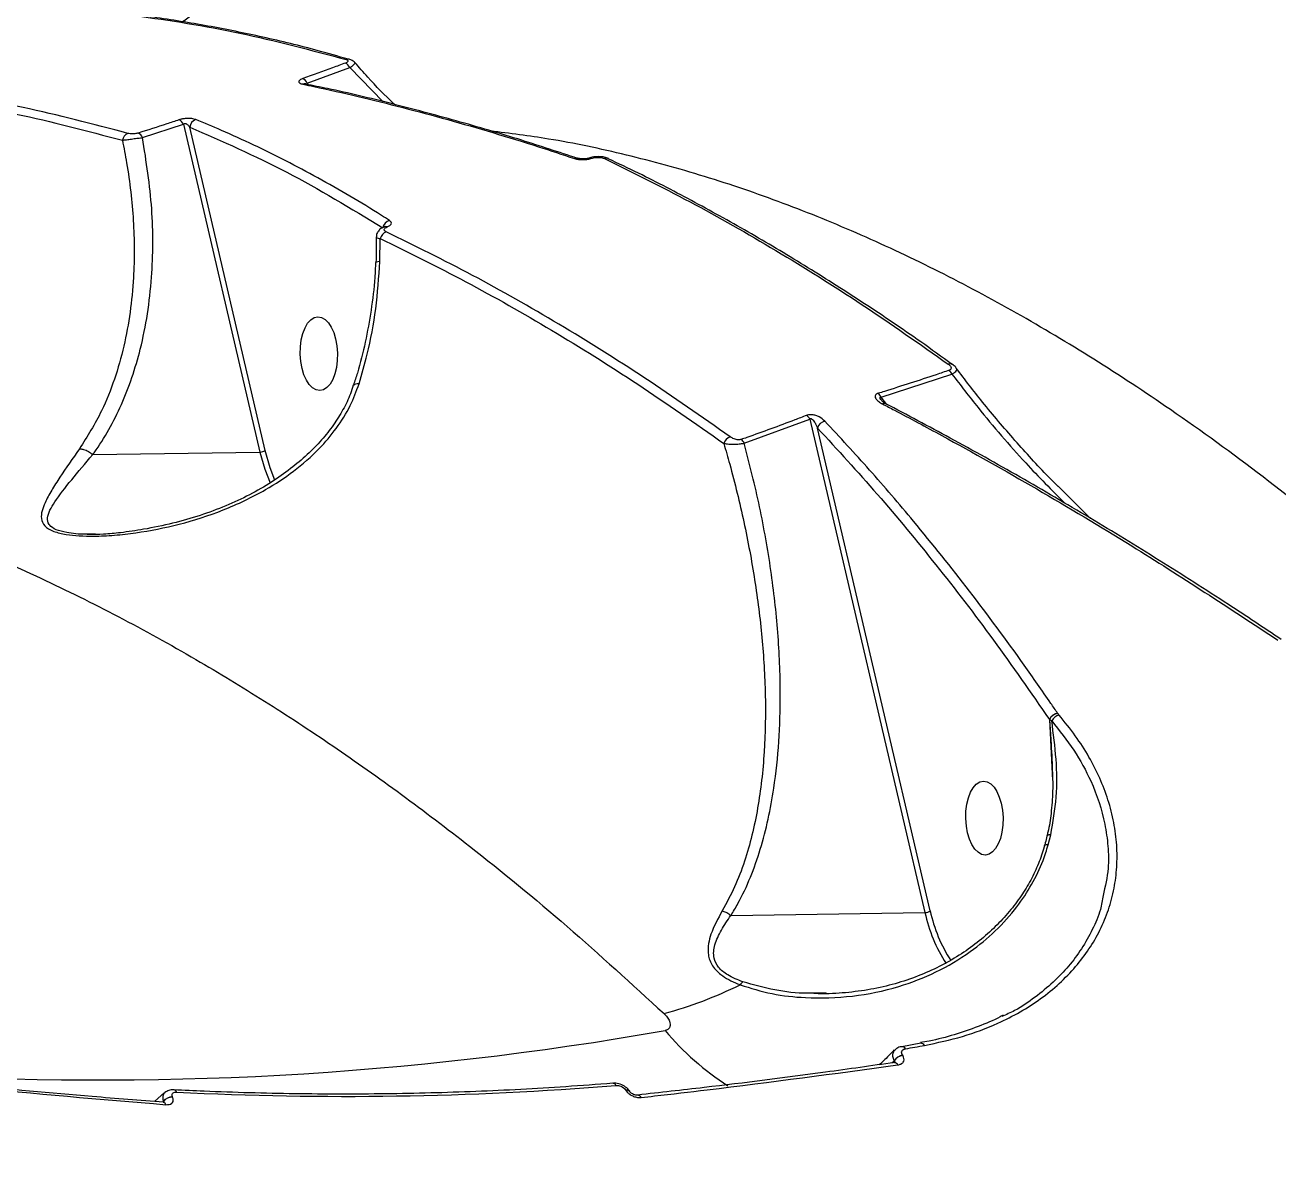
# Model space of a CAD drawing. Header units: millimetres. Extents: x -6328 to 5334, y -5037 to 4112.
# Drawn here: x -2359.2 to -2201.2, y 272.4 to 416.5 of the extents above; entities that cross this region are included whole.
import ezdxf

# ---------------------------------------------------------------- set-up
doc = ezdxf.new("R2010")
doc.units = ezdxf.units.MM
for name, color, linetype in [('DIKOM_ОБЪЕКТ', 7, 'Continuous'), ('DIKOM_РАЗМЕР_ЗОНА', 7, 'Continuous'), ('DIKOM_РАЗМЕР_ОБЪЕКТА', 7, 'Continuous')]:
    doc.layers.add(name, color=color, linetype=linetype)
doc.styles.add('style1', font='arial.ttf', dxfattribs={"width": 0.8})
doc.dimstyles.new('1-50', dxfattribs={"dimtxt": 300, "dimasz": 200, "dimexe": 100, "dimexo": 0, "dimgap": 100, "dimtad": 1, "dimtxsty": 'style1', "dimcen": 200, "dimclrd": 7, "dimclre": 7, "dimclrt": 7, "dimadec": 1, "dimazin": 2, "dimtfac": 1, "dimtmove": 0, "dimatfit": 2, "dimfxl": 0, "dimlwd": 25, "dimlwe": 18, "dimarcsym": 0})

# ---------------------------------------------------------------- blocks, each defined once
blk = doc.blocks.new('*D0')
at = {"layer": 'Defpoints', "color": 0, "transparency": 16777216}
for p in [(-3539.45, 760.32), (3333.52, 448.13), (3333.52, -4437.11)]:
    blk.add_point(p, dxfattribs=at)
at = {"layer": 'DIKOM_РАЗМЕР_ОБЪЕКТА', "color": 7, "lineweight": 18, "transparency": 16777216}
for p, q in [((-3539.45, 760.32), (-3539.45, -4537.11)), ((3333.52, 448.13), (3333.52, -4537.11))]:
    blk.add_line(p, q, dxfattribs=at)
at = {"layer": 'DIKOM_РАЗМЕР_ОБЪЕКТА', "color": 7, "lineweight": 25, "transparency": 16777216}
blk.add_line((-3339.45, -4437.11), (3133.52, -4437.11), dxfattribs=at)
at = {"layer": 'DIKOM_РАЗМЕР_ОБЪЕКТА', "color": 7, "transparency": 16777216}
for points in [[(-3339.45, -4403.77), (-3339.45, -4470.44), (-3539.45, -4437.11)], [(3133.52, -4403.77), (3133.52, -4470.44), (3333.52, -4437.11)]]:
    blk.add_solid(points, dxfattribs=at)
at = {"layer": 'DIKOM_РАЗМЕР_ОБЪЕКТА', "color": 7, "transparency": 16777216, "insert": (-102.96, -4183.94), "char_height": 300, "attachment_point": 5, "style": 'style1'}
blk.add_mtext('6900', dxfattribs=at)
blk = doc.blocks.new('*D1')
at = {"layer": 'Defpoints', "color": 0, "transparency": 16777216}
for p in [(-5040.91, 625.75), (5333.52, 448.13), (5333.52, -4936.78)]:
    blk.add_point(p, dxfattribs=at)
at = {"layer": 'DIKOM_РАЗМЕР_ЗОНА', "color": 7, "lineweight": 18, "transparency": 16777216}
for p, q in [((-5040.91, 625.75), (-5040.91, -5036.78)), ((5333.52, 448.13), (5333.52, -5036.78))]:
    blk.add_line(p, q, dxfattribs=at)
at = {"layer": 'DIKOM_РАЗМЕР_ЗОНА', "color": 7, "lineweight": 25, "transparency": 16777216}
blk.add_line((-4840.91, -4936.78), (5133.52, -4936.78), dxfattribs=at)
at = {"layer": 'DIKOM_РАЗМЕР_ЗОНА', "color": 7, "transparency": 16777216}
for points in [[(-4840.91, -4903.45), (-4840.91, -4970.11), (-5040.91, -4936.78)], [(5133.52, -4903.45), (5133.52, -4970.11), (5333.52, -4936.78)]]:
    blk.add_solid(points, dxfattribs=at)
at = {"layer": 'DIKOM_РАЗМЕР_ЗОНА', "color": 7, "transparency": 16777216, "insert": (-104.69, -4683.61), "char_height": 300, "attachment_point": 5, "style": 'style1'}
blk.add_mtext('10400', dxfattribs=at)
blk = doc.blocks.new('*D2')
at = {"layer": 'Defpoints', "color": 0, "transparency": 16777216}
for p in [(-5303.77, 2121.42), (-1621.11, 2121.42), (560.33, -2395.62)]:
    blk.add_point(p, dxfattribs=at)
at = {"layer": 'DIKOM_РАЗМЕР_ОБЪЕКТА', "color": 7, "lineweight": 18, "transparency": 16777216}
for p, q in [((-1621.11, 2121.42), (-5403.77, 2121.42)), ((560.33, -2395.62), (-5403.77, -2395.62))]:
    blk.add_line(p, q, dxfattribs=at)
at = {"layer": 'DIKOM_РАЗМЕР_ОБЪЕКТА', "color": 7, "lineweight": 25, "transparency": 16777216}
blk.add_line((-5303.77, -2195.62), (-5303.77, 1921.42), dxfattribs=at)
at = {"layer": 'DIKOM_РАЗМЕР_ОБЪЕКТА', "color": 7, "transparency": 16777216}
for points in [[(-5337.11, 1921.42), (-5270.44, 1921.42), (-5303.77, 2121.42)], [(-5337.11, -2195.62), (-5270.44, -2195.62), (-5303.77, -2395.62)]]:
    blk.add_solid(points, dxfattribs=at)
at = {"layer": 'DIKOM_РАЗМЕР_ОБЪЕКТА', "color": 7, "transparency": 16777216, "insert": (-5556.94, -137.1), "char_height": 300, "attachment_point": 5, "rotation": 90, "style": 'style1'}
blk.add_mtext('4500', dxfattribs=at)
blk = doc.blocks.new('*D3')
at = {"layer": 'Defpoints', "color": 0, "transparency": 16777216}
for p in [(-1814.92, 4111.71), (-5877.98, -3895.62), (33.33, -3895.62)]:
    blk.add_point(p, dxfattribs=at)
at = {"layer": 'DIKOM_РАЗМЕР_ЗОНА', "color": 7, "lineweight": 18, "transparency": 16777216}
for p, q in [((-1814.92, 4111.71), (-5977.98, 4111.71)), ((33.33, -3895.62), (-5977.98, -3895.62))]:
    blk.add_line(p, q, dxfattribs=at)
at = {"layer": 'DIKOM_РАЗМЕР_ЗОНА', "color": 7, "lineweight": 25, "transparency": 16777216}
blk.add_line((-5877.98, 3911.71), (-5877.98, -3695.62), dxfattribs=at)
at = {"layer": 'DIKOM_РАЗМЕР_ЗОНА', "color": 7, "transparency": 16777216}
for points in [[(-5911.31, 3911.71), (-5844.65, 3911.71), (-5877.98, 4111.71)], [(-5911.31, -3695.62), (-5844.65, -3695.62), (-5877.98, -3895.62)]]:
    blk.add_solid(points, dxfattribs=at)
at = {"layer": 'DIKOM_РАЗМЕР_ЗОНА', "color": 7, "transparency": 16777216, "insert": (-6131.15, 108.05), "char_height": 300, "attachment_point": 5, "rotation": 90, "style": 'style1'}
blk.add_mtext('8000', dxfattribs=at)

msp = doc.modelspace()

# ---------------------------------------------------------------- linework, layer by layer
at = {"layer": 'DIKOM_ОБЪЕКТ', "color": 7, "linetype": 'Continuous', "lineweight": 15}
for p, q in [((-2323.641, 409.169), (-2318.269, 411.132)), ((-2318.285, 412.166), (-2318.304, 412.171)), ((-2318.269, 411.132), (-2314.059, 406.829)), ((-2323.483, 408.974), (-2323.641, 409.169)), ((-2344.381, 402.306), (-2339.234, 403.98)), ((-2339.234, 403.98), (-2329.584, 362.655)), ((-2328.92, 362.857), (-2338.435, 403.603)), ((-2285.648, 399.659), (-2285.662, 399.665)), ((-2314.457, 386.683), (-2314.406, 389.564)), ((-2251.261, 369.581), (-2242.332, 372.48)), ((-2250.518, 368.664), (-2251.261, 369.581)), ((-2268.515, 363.769), (-2260.256, 366.811)), ((-2260.256, 366.811), (-2245.728, 304.595)), ((-2245.063, 304.798), (-2259.28, 365.679)), ((-2350.663, 362.336), (-2329.584, 362.655)), ((-2224.836, 354.282), (-2228.911, 358.339)), ((-2350.349, 352.349), (-2351.373, 352.307)), ((-2230.037, 328.945), (-2230.029, 328.913)), ((-2230.037, 328.945), (-2229.651, 321.252)), ((-2230.029, 328.913), (-2229.745, 328.758)), ((-2230.029, 328.913), (-2229.861, 326.415)), ((-2228.982, 329.706), (-2229.002, 329.736)), ((-2228.818, 329.488), (-2228.982, 329.706)), ((-2230.189, 313.14), (-2229.864, 314.403)), ((-2270.184, 304.225), (-2245.728, 304.595)), ((-2258.175, 294.478), (-2259.77, 294.427)), ((-2246.259, 288.099), (-2248.665, 287.676)), ((-2248.538, 286.589), (-2248.551, 286.607)), ((-2249.908, 285.629), (-2249.617, 285.902)), ((-2249.605, 285.884), (-2249.76, 285.649)), ((-2249.617, 285.902), (-2249.605, 285.884)), ((-2249.579, 285.646), (-2249.556, 285.649)), ((-2341.612, 281.904), (-2342.901, 280.767)), ((-2340.595, 281.306), (-2340.604, 281.324)), ((-2283.458, 282.188), (-2283.446, 282.17)), ((-2281.955, 281.548), (-2281.931, 281.55)), ((-2341.769, 280.798), (-2341.76, 280.78)), ((-2341.755, 280.645), (-2341.74, 280.643))]:
    msp.add_line(p, q, dxfattribs=at)
at = {"layer": 'DIKOM_ОБЪЕКТ', "color": 7, "linetype": 'Continuous', "lineweight": 15, "flags": 128}
for points in [[(-2288.014, 399.733), (-2287.895, 399.74), (-2287.764, 399.691)], [(-2314.457, 386.683), (-2314.718, 386.654), (-2314.895, 386.615), (-2314.979, 386.567), (-2314.986, 386.551)], [(-2242.234, 373.689), (-2242.241, 373.695), (-2242.245, 373.698)], [(-2329.584, 362.655), (-2328.973, 360.503), (-2328.302, 358.758)], [(-2327.691, 359.113), (-2328.29, 360.661), (-2328.92, 362.857)], [(-2229.864, 314.403), (-2230.104, 314.377), (-2230.264, 314.323), (-2230.338, 314.242), (-2230.341, 314.233)], [(-2282.933, 281.994), (-2282.941, 282.007), (-2282.945, 282.013)]]:
    msp.add_lwpolyline(points, dxfattribs=at)
at = {"layer": 'DIKOM_ОБЪЕКТ', "color": 7, "linetype": 'Continuous', "lineweight": 15}
for centre, radius, start, end in [((-2319.271, 410.714), 1.085, 22.6763, 65.26935), ((-2318.476, 411.547), 0.648, 74.59324, 112.51286), ((-2324.635, 408.775), 1.07, 21.66293, 64.65609), ((-2323.937, 408.546), 0.54, 77.12131, 114.58731), ((-2340.165, 403.599), 1.006, 22.21746, 69.03261), ((-2337.334, 403.517), 1.104, 108.13105, 175.54947), ((-2345.305, 401.946), 0.992, 21.27547, 68.3781), ((-2345.854, 401.817), 1.086, 110.78288, 172.11716), ((-2289.693, 399.232), 0.491, 71.21651, 118.59415), ((-2285.914, 399.103), 0.616, 65.91954, 113.11725), ((-2312.942, 390.738), 1.162, 105.628, 171.09), ((-2313.24, 389.306), 1.195, 110.96713, 167.52131), ((-2313.729, 390.64), 0.438, 65.59664, 108.45485), ((-2242.549, 373.209), 0.575, 58.13028, 114.21301), ((-2243.553, 371.939), 1.336, 23.88925, 49.72888), ((-2252.477, 369.078), 1.316, 22.47085, 48.58824), ((-2250.841, 368.368), 0.422, 66.33391, 123.363), ((-2261.368, 366.256), 1.244, 26.52984, 55.08547), ((-2258.067, 365.311), 1.268, 102.94811, 163.11366), ((-2269.792, 363.284), 1.374, 110.94914, 160.76979), ((-2269.625, 363.247), 1.227, 25.22558, 53.86562), ((-2329.593, 363.869), 1.215, 270.39084, 303.60019), ((-2228.787, 328.382), 1.371, 99.0392, 155.75211), ((-2228.793, 328.368), 1.352, 98.0621, 156.20039), ((-2228.426, 328.037), 1.503, 105.11679, 151.32325), ((-2245.736, 305.81), 1.215, 270.39084, 303.60019), ((-2226.948, 308.605), 19.203, 192.05223, 212.90777), ((-2227.038, 308.615), 18.425, 191.95662, 213.18676), ((-2292.916, 344.055), 54.13, 285.29751, 296.17577), ((-2267.746, 294.585), 1.57, 126.65286, 145.39341), ((-2349.484, 690.341), 406.867, 266.26049, 280.05038), ((-2252.499, 311.256), 33.747, 219.65875, 237.63265), ((-2248.642, 287.184), 0.492, 26.65003, 92.54668), ((-2316.893, 684.88), 403.367, 279.80485, 280.15235), ((-2246.234, 287.606), 0.494, 26.86875, 92.92489), ((-2248.266, 285.017), 1.616, 100.15902, 146.7697), ((-2248.254, 284.998), 1.616, 100.15793, 146.76594), ((-2249.587, 285.153), 0.496, 25.53576, 86.41886), ((-2285.132, 282.579), 0.489, 25.13697, 84.24063), ((-2340.662, 279.9), 1.426, 87.66183, 140.93176), ((-2340.653, 279.881), 1.426, 87.66079, 140.92832), ((-2340.495, 281.807), 0.427, 19.3483, 79.97426), ((-2318.782, 705.019), 423.607, 267.11645, 274.61628), ((-2283.348, 281.671), 0.529, 40.39154, 102.01228), ((-2283.336, 281.656), 0.525, 39.31266, 102.11599), ((-2281.964, 281.047), 0.504, 26.18702, 86.27144), ((-2341.841, 280.243), 0.413, 16.90411, 75.8777)]:
    msp.add_arc(centre, radius, start, end, dxfattribs=at)
for centre in [(-2322.158, 375.06), (-2238.232, 316.499)]:
    msp.add_ellipse(centre, major_axis=(-0.123, 4.66), ratio=0.503347, dxfattribs=at)
for points, knots in [([(-2339.328, 416.876), (-2338.898, 417.227), (-2335.825, 419.729), (-2329.449, 423.892), (-2319.644, 429.336), (-2308.533, 434.173), (-2296.11, 438.343), (-2282.728, 441.655), (-2269.876, 443.846), (-2257.867, 445.184), (-2246.934, 445.911), (-2235.601, 446.186), (-2223.842, 446.004), (-2211.698, 445.356), (-2199.159, 444.233), (-2186.289, 442.633), (-2173.337, 440.589), (-2160.369, 438.134), (-2147.936, 435.409), (-2135.856, 432.433), (-2124.154, 429.257), (-2112.331, 425.757), (-2098.639, 421.364), (-2083.058, 415.946), (-2071.404, 411.386), (-2065.569, 409.104)], [0, 0, 0, 0, 0.0084107, 0.0600876, 0.111913, 0.1691353, 0.2266627, 0.2843952, 0.342438, 0.3831937, 0.4240208, 0.4651782, 0.5064083, 0.5481608, 0.5899883, 0.6321563, 0.6744006, 0.7145311, 0.7547267, 0.7901974, 0.825668, 0.8613183, 0.8969685, 0.9484165, 1, 1, 1, 1]), ([(-2358.631, 418.757), (-2358.479, 418.757), (-2354.118, 418.772), (-2345.282, 417.765), (-2332.144, 415.728), (-2323.202, 413.341), (-2318.724, 412.145)], [0, 0, 0, 0, 0.0117877, 0.339064, 0.6690708, 1, 1, 1, 1]), ([(-2318.468, 412.179), (-2319.725, 412.546), (-2323.322, 413.597), (-2329.219, 415.004), (-2336.149, 416.419), (-2343.016, 417.519), (-2349.811, 418.292), (-2354.92, 418.712), (-2357.743, 418.779), (-2358.346, 418.793)], [0, 0, 0, 0, 0.0927106, 0.2654582, 0.4380863, 0.6102539, 0.7818533, 0.9534266, 1, 1, 1, 1]), ([(-2318.817, 411.699), (-2319.35, 411.499), (-2321.129, 410.832), (-2322.922, 410.19), (-2324.177, 409.741)], [0, 0, 0, 0, 0.2996336, 1, 1, 1, 1]), ([(-2318.724, 412.145), (-2318.714, 412.142), (-2318.638, 412.119), (-2318.532, 412.069), (-2318.469, 411.982), (-2318.496, 411.887), (-2318.609, 411.787), (-2318.748, 411.728), (-2318.817, 411.699)], [0, 0, 0, 0, 0.0354367, 0.2573494, 0.4482198, 0.6281255, 0.814367, 1, 1, 1, 1]), ([(-2317.629, 411.756), (-2317.652, 411.787), (-2317.741, 411.906), (-2317.972, 412.042), (-2318.171, 412.146), (-2318.295, 412.166), (-2318.306, 412.168)], [0, 0, 0, 0, 0.1316492, 0.5187441, 0.9575534, 1, 1, 1, 1]), ([(-2318.269, 411.132), (-2318.126, 411.221), (-2317.84, 411.4), (-2317.628, 411.61), (-2317.562, 411.731), (-2317.622, 411.752), (-2317.631, 411.755)], [0, 0, 0, 0, 0.3176506, 0.6354732, 0.9510379, 1, 1, 1, 1]), ([(-2312.575, 406.467), (-2312.613, 406.501), (-2313.812, 407.593), (-2315.51, 409.355), (-2317.078, 411.157), (-2317.612, 411.771)], [0, 0, 0, 0, 0.0207727, 0.6662887, 1, 1, 1, 1]), ([(-2346.239, 402.832), (-2350.654, 403.998), (-2359.496, 406.333), (-2372.593, 408.439), (-2385.575, 409.599), (-2394.042, 409.408), (-2398.282, 409.312)], [0, 0, 0, 0, 0.2482771, 0.497233, 0.7482654, 1, 1, 1, 1]), ([(-2324.177, 409.741), (-2324.282, 409.699), (-2324.492, 409.615), (-2324.667, 409.471), (-2324.713, 409.331), (-2324.623, 409.201), (-2324.426, 409.101), (-2324.238, 409.056), (-2324.161, 409.037)], [0, 0, 0, 0, 0.1643483, 0.3291558, 0.4897496, 0.6616056, 0.8613755, 1, 1, 1, 1]), ([(-2398.897, 408.449), (-2394.722, 408.544), (-2386.361, 408.733), (-2373.462, 407.599), (-2360.327, 405.504), (-2351.399, 403.146), (-2346.93, 401.966)], [0, 0, 0, 0, 0.2482753, 0.4972304, 0.7482641, 1, 1, 1, 1]), ([(-2324.161, 409.037), (-2323.699, 408.939), (-2321.385, 408.449), (-2315.339, 407.08), (-2305.93, 404.652), (-2296.806, 401.934), (-2291.443, 400.163), (-2289.928, 399.663)], [0, 0, 0, 0, 0.041373, 0.2068721, 0.5379152, 0.8694376, 1, 1, 1, 1]), ([(-2323.823, 409.076), (-2323.84, 409.079), (-2323.904, 409.089), (-2323.944, 409.107), (-2323.937, 409.103), (-2323.936, 409.103)], [0, 0, 0, 0, 0.2117428, 0.8108029, 1, 1, 1, 1]), ([(-2289.542, 399.681), (-2291.887, 400.456), (-2297.018, 402.152), (-2304.843, 404.451), (-2313.009, 406.614), (-2319.332, 408.14), (-2322.903, 408.858), (-2323.82, 409.043)], [0, 0, 0, 0, 0.2017941, 0.4414342, 0.680102, 0.9178453, 1, 1, 1, 1]), ([(-2339.806, 404.539), (-2340.316, 404.367), (-2342.02, 403.796), (-2343.737, 403.251), (-2344.939, 402.869)], [0, 0, 0, 0, 0.2996336, 1, 1, 1, 1]), ([(-2337.678, 404.566), (-2337.831, 404.614), (-2338.085, 404.692), (-2338.619, 404.724), (-2339.1, 404.697), (-2339.516, 404.627), (-2339.719, 404.565), (-2339.806, 404.539)], [0, 0, 0, 0, 0.303866, 0.5023333, 0.701704, 0.8732902, 1, 1, 1, 1]), ([(-2313.255, 391.857), (-2313.587, 392.068), (-2315.246, 393.123), (-2319.577, 395.759), (-2326.298, 399.455), (-2332.794, 402.545), (-2336.602, 404.121), (-2337.678, 404.566)], [0, 0, 0, 0, 0.041373, 0.2068719, 0.5379145, 0.869436, 1, 1, 1, 1]), ([(-2344.939, 402.869), (-2344.988, 402.855), (-2345.111, 402.82), (-2345.365, 402.777), (-2345.675, 402.759), (-2345.992, 402.775), (-2346.151, 402.812), (-2346.239, 402.832)], [0, 0, 0, 0, 0.1207614, 0.3075471, 0.5229343, 0.737446, 1, 1, 1, 1]), ([(-2339.234, 403.98), (-2339.21, 404.003), (-2339.17, 404.042), (-2339.088, 404.071), (-2339.009, 404.076), (-2338.923, 404.06), (-2338.794, 404.004), (-2338.606, 403.856), (-2338.502, 403.703), (-2338.435, 403.603)], [0, 0, 0, 0, 0.1044811, 0.1740906, 0.2297643, 0.3047698, 0.3966984, 0.6086533, 1, 1, 1, 1]), ([(-2338.435, 403.603), (-2334.341, 401.826), (-2326.138, 398.265), (-2318.111, 393.37), (-2314.091, 390.918)], [0, 0, 0, 0, 0.4991744, 1, 1, 1, 1]), ([(-2168.836, 329.433), (-2172.582, 333.074), (-2180.082, 340.364), (-2191.524, 350.364), (-2203.093, 359.657), (-2214.088, 367.644), (-2224.461, 374.472), (-2234.186, 380.269), (-2243.968, 385.493), (-2253.786, 390.117), (-2263.66, 394.134), (-2273.538, 397.512), (-2283.405, 400.206), (-2292.413, 402.116), (-2298.082, 402.827), (-2300.521, 403.133)], [0, 0, 0, 0, 0.0871562, 0.1745261, 0.2623296, 0.3503525, 0.4230385, 0.4959766, 0.5690415, 0.6430366, 0.7171653, 0.7922487, 0.8674734, 0.9429833, 1, 1, 1, 1]), ([(-2346.93, 401.966), (-2346.743, 401.01), (-2346.083, 397.621), (-2345.431, 391.794), (-2345.396, 385.51), (-2345.905, 380.249), (-2346.69, 375.952), (-2347.882, 371.79), (-2349.629, 367.366), (-2351.361, 364.627), (-2352.345, 363.071)], [0, 0, 0, 0, 0.0670618, 0.2378729, 0.4109021, 0.5192574, 0.6283007, 0.7397464, 0.8521479, 1, 1, 1, 1]), ([(-2350.663, 362.336), (-2350.607, 362.414), (-2349.881, 363.422), (-2348.592, 365.464), (-2347, 368.637), (-2345.677, 372.031), (-2344.56, 375.84), (-2343.71, 380.057), (-2343.06, 385.915), (-2342.997, 393.336), (-2343.917, 399.298), (-2344.381, 402.306)], [0, 0, 0, 0, 0.0075307, 0.0973641, 0.1878247, 0.2800771, 0.3728737, 0.4832195, 0.594322, 0.7952727, 1, 1, 1, 1]), ([(-2346.93, 401.966), (-2346.766, 401.989), (-2346.439, 402.034), (-2345.786, 402.121), (-2345.119, 402.209), (-2344.65, 402.27), (-2344.427, 402.3), (-2344.381, 402.306)], [0, 0, 0, 0, 0.2435264, 0.4875452, 0.719776, 0.9418364, 1, 1, 1, 1]), ([(-2288.019, 399.731), (-2288.072, 399.715), (-2288.192, 399.679), (-2288.456, 399.632), (-2288.798, 399.606), (-2289.149, 399.618), (-2289.417, 399.661), (-2289.508, 399.69), (-2289.542, 399.701)], [0, 0, 0, 0, 0.1194388, 0.2692035, 0.46501, 0.6928656, 0.8845539, 1, 1, 1, 1]), ([(-2285.667, 399.655), (-2285.698, 399.674), (-2285.892, 399.789), (-2286.369, 399.883), (-2287.088, 399.917), (-2287.692, 399.855), (-2287.956, 399.74), (-2288.008, 399.717)], [0, 0, 0, 0, 0.0492107, 0.2994921, 0.6257709, 0.9265878, 1, 1, 1, 1]), ([(-2287.764, 399.691), (-2287.724, 399.704), (-2287.563, 399.754), (-2287.234, 399.808), (-2286.817, 399.816), (-2286.433, 399.773), (-2286.248, 399.704), (-2286.156, 399.67)], [0, 0, 0, 0, 0.0798579, 0.3181423, 0.555587, 0.7774025, 1, 1, 1, 1]), ([(-2289.928, 399.663), (-2289.767, 399.62), (-2289.446, 399.536), (-2288.842, 399.509), (-2288.251, 399.556), (-2287.916, 399.649), (-2287.764, 399.691)], [0, 0, 0, 0, 0.259147, 0.5177259, 0.7812197, 1, 1, 1, 1]), ([(-2286.156, 399.67), (-2282.556, 397.893), (-2275.35, 394.338), (-2264.504, 388.139), (-2253.635, 381.36), (-2246.404, 376.277), (-2242.785, 373.734)], [0, 0, 0, 0, 0.2489043, 0.4982428, 0.7488998, 1, 1, 1, 1]), ([(-2242.248, 373.666), (-2243.586, 374.635), (-2247.284, 377.312), (-2253.364, 381.399), (-2260.481, 385.945), (-2267.607, 390.202), (-2274.731, 394.164), (-2280.751, 397.315), (-2284.391, 399.032), (-2285.661, 399.631)], [0, 0, 0, 0, 0.0929258, 0.2568057, 0.420747, 0.5847134, 0.7485038, 0.9122346, 1, 1, 1, 1]), ([(-2313.548, 391.039), (-2313.427, 391.092), (-2313.184, 391.199), (-2313.016, 391.406), (-2312.997, 391.638), (-2313.165, 391.781), (-2313.255, 391.857)], [0, 0, 0, 0, 0.2322141, 0.4640078, 0.7140143, 1, 1, 1, 1]), ([(-2313.865, 391.05), (-2313.896, 391.041), (-2314.135, 390.969), (-2314.469, 390.755), (-2314.787, 390.345), (-2314.926, 389.996), (-2314.895, 389.807), (-2314.889, 389.772)], [0, 0, 0, 0, 0.0525672, 0.4169976, 0.6847893, 0.941806, 1, 1, 1, 1]), ([(-2313.668, 390.421), (-2313.703, 390.44), (-2313.821, 390.502), (-2313.927, 390.628), (-2313.921, 390.783), (-2313.8, 390.928), (-2313.632, 391.002), (-2313.548, 391.039)], [0, 0, 0, 0, 0.104362, 0.3453657, 0.5759466, 0.787751, 1, 1, 1, 1]), ([(-2313.794, 391.086), (-2313.792, 391.088), (-2313.784, 391.094), (-2313.813, 391.073), (-2313.865, 391.058), (-2313.876, 391.054)], [0, 0, 0, 0, 0.2016525, 0.8291464, 1, 1, 1, 1]), ([(-2270.284, 364.567), (-2273.872, 367.082), (-2281.056, 372.116), (-2291.896, 378.864), (-2302.776, 385.068), (-2310.035, 388.636), (-2313.668, 390.421)], [0, 0, 0, 0, 0.2489045, 0.498243, 0.7488998, 1, 1, 1, 1]), ([(-2314.918, 389.772), (-2314.912, 388.699), (-2314.906, 387.623), (-2314.959, 386.553), (-2314.959, 386.551)], [0, 0, 0, 0, 0.9980873, 1, 1, 1, 1]), ([(-2314.88, 389.772), (-2314.886, 389.759), (-2314.911, 389.708), (-2314.74, 389.634), (-2314.503, 389.584), (-2314.406, 389.564)], [0, 0, 0, 0, 0.1729958, 0.6619319, 1, 1, 1, 1]), ([(-2314.406, 389.564), (-2310.811, 387.796), (-2303.614, 384.258), (-2292.782, 378.086), (-2281.927, 371.334), (-2274.704, 366.27), (-2271.089, 363.736)], [0, 0, 0, 0, 0.2489042, 0.4982426, 0.7488996, 1, 1, 1, 1]), ([(-2315.012, 386.553), (-2315.037, 385.924), (-2315.118, 383.903), (-2315.537, 380.541), (-2316.272, 376.514), (-2317.034, 373.356), (-2317.633, 371.592), (-2317.804, 371.087)], [0, 0, 0, 0, 0.1180969, 0.3793952, 0.6387882, 0.8964992, 1, 1, 1, 1]), ([(-2317.092, 371.239), (-2316.735, 372.478), (-2315.845, 375.569), (-2314.878, 380.727), (-2314.598, 384.69), (-2314.457, 386.683)], [0, 0, 0, 0, 0.2495539, 0.6225683, 1, 1, 1, 1]), ([(-2242.69, 372.958), (-2243.231, 372.775), (-2245.937, 371.856), (-2248.911, 370.897), (-2251.355, 370.142), (-2251.606, 370.065)], [0, 0, 0, 0, 0.1831691, 0.9158786, 1, 1, 1, 1]), ([(-2242.785, 373.734), (-2242.687, 373.654), (-2242.515, 373.514), (-2242.411, 373.303), (-2242.429, 373.146), (-2242.523, 373.03), (-2242.634, 372.982), (-2242.69, 372.958)], [0, 0, 0, 0, 0.3196286, 0.5618766, 0.7279416, 0.8640377, 1, 1, 1, 1]), ([(-2242.332, 372.48), (-2242.198, 372.556), (-2241.929, 372.708), (-2241.734, 372.942), (-2241.684, 373.123), (-2241.761, 373.204), (-2241.787, 373.23)], [0, 0, 0, 0, 0.2837663, 0.5673707, 0.8568263, 1, 1, 1, 1]), ([(-2241.783, 373.245), (-2241.805, 373.278), (-2241.926, 373.464), (-2242.101, 373.592), (-2242.245, 373.697)], [0, 0, 0, 0, 0.1772635, 1, 1, 1, 1]), ([(-2228.934, 358.31), (-2229.334, 358.708), (-2231.217, 360.581), (-2234.414, 364.123), (-2238.323, 368.687), (-2240.695, 371.795), (-2241.789, 373.229)], [0, 0, 0, 0, 0.0859779, 0.4043308, 0.7253257, 1, 1, 1, 1]), ([(-2242.332, 372.48), (-2241.238, 371.065), (-2238.27, 367.226), (-2233.571, 361.714), (-2229.736, 357.856), (-2228.063, 356.174)], [0, 0, 0, 0, 0.2475986, 0.6719635, 1, 1, 1, 1]), ([(-2352.345, 363.071), (-2353.201, 361.842), (-2354.497, 359.984), (-2355.883, 357.805), (-2356.653, 356.403), (-2357.102, 355.227), (-2357.224, 354.239), (-2356.859, 353.32), (-2355.719, 352.623), (-2354.094, 352.241), (-2352.361, 352.069), (-2350.309, 352.028), (-2347.916, 352.145), (-2344.301, 352.552), (-2339.678, 353.474), (-2334.157, 355.241), (-2329.313, 357.53), (-2325.262, 360.185), (-2322.263, 362.802), (-2319.883, 365.618), (-2318.154, 368.368), (-2317.43, 370.325), (-2317.092, 371.239)], [0, 0, 0, 0, 0.0867821, 0.1313082, 0.1762531, 0.2078807, 0.2400702, 0.2736973, 0.3076356, 0.3372191, 0.3648028, 0.3930651, 0.4331703, 0.4736716, 0.5563619, 0.6423785, 0.7300132, 0.792366, 0.85598, 0.9051971, 0.9556705, 1, 1, 1, 1]), ([(-2317.812, 371.079), (-2317.925, 370.711), (-2318.249, 369.659), (-2319.091, 367.974), (-2320.305, 366.026), (-2321.819, 364.12), (-2323.629, 362.263), (-2325.746, 360.486), (-2328.174, 358.785), (-2330.908, 357.213), (-2333.921, 355.809), (-2337.166, 354.607), (-2340.632, 353.618), (-2343.989, 352.924), (-2346.915, 352.485), (-2349.2, 352.293), (-2350.62, 352.233), (-2351.275, 352.271), (-2351.37, 352.276)], [0, 0, 0, 0, 0.0293453, 0.0838316, 0.1395304, 0.1989307, 0.2619183, 0.3287626, 0.4002809, 0.4777873, 0.5583137, 0.6423548, 0.7301148, 0.8215618, 0.893909, 0.9470773, 0.9923712, 1, 1, 1, 1]), ([(-2317.092, 371.239), (-2317.121, 371.241), (-2317.211, 371.246), (-2317.437, 371.245), (-2317.694, 371.203), (-2317.741, 371.106), (-2317.762, 371.062)], [0, 0, 0, 0, 0.0748327, 0.2325135, 0.6501622, 1, 1, 1, 1]), ([(-2251.606, 370.065), (-2251.69, 370.033), (-2251.857, 369.968), (-2251.994, 369.819), (-2252.039, 369.625), (-2251.93, 369.348), (-2251.6, 369.023), (-2251.246, 368.819), (-2251.074, 368.72)], [0, 0, 0, 0, 0.1098635, 0.2200424, 0.3257284, 0.4925231, 0.7537199, 1, 1, 1, 1]), ([(-2251.134, 369.075), (-2251.164, 369.109), (-2251.257, 369.213), (-2251.352, 369.361), (-2251.399, 369.488), (-2251.393, 369.545), (-2251.378, 369.566), (-2251.355, 369.58), (-2251.32, 369.589), (-2251.283, 369.584), (-2251.261, 369.581)], [0, 0, 0, 0, 0.174291, 0.5380723, 0.7131325, 0.7737541, 0.8349588, 0.8521456, 0.9121891, 1, 1, 1, 1]), ([(-2250.664, 368.761), (-2250.705, 368.779), (-2250.869, 368.851), (-2251.027, 368.968), (-2251.14, 369.072), (-2251.143, 369.076), (-2251.144, 369.077)], [0, 0, 0, 0, 0.1513068, 0.6061541, 0.9061867, 1, 1, 1, 1]), ([(-2251.074, 368.72), (-2250.576, 368.46), (-2248.091, 367.158), (-2241.619, 363.686), (-2231.643, 358.063), (-2217.498, 349.625), (-2207.364, 342.971), (-2201.219, 338.936)], [0, 0, 0, 0, 0.0299896, 0.1499527, 0.3900715, 0.6301904, 1, 1, 1, 1]), ([(-2200.81, 339.013), (-2203.018, 340.491), (-2208.138, 343.916), (-2216.188, 349.029), (-2224.957, 354.397), (-2233.749, 359.535), (-2242.329, 364.345), (-2247.968, 367.32), (-2250.675, 368.748)], [0, 0, 0, 0, 0.1330454, 0.3083645, 0.4839736, 0.6600635, 0.8368251, 1, 1, 1, 1]), ([(-2260.656, 367.276), (-2261.156, 367.083), (-2263.655, 366.121), (-2266.407, 365.113), (-2268.668, 364.319), (-2268.901, 364.237)], [0, 0, 0, 0, 0.1831691, 0.9158785, 1, 1, 1, 1]), ([(-2258.351, 366.547), (-2258.562, 366.736), (-2258.864, 367.005), (-2259.469, 367.26), (-2259.899, 367.359), (-2260.285, 367.366), (-2260.517, 367.326), (-2260.628, 367.286), (-2260.656, 367.276)], [0, 0, 0, 0, 0.4029944, 0.5733156, 0.7451256, 0.8533581, 0.9617344, 1, 1, 1, 1]), ([(-2260.256, 366.811), (-2260.248, 366.821), (-2260.232, 366.841), (-2260.198, 366.864), (-2260.163, 366.873), (-2260.126, 366.873), (-2260.08, 366.864), (-2259.961, 366.805), (-2259.808, 366.644), (-2259.62, 366.376), (-2259.439, 366.046), (-2259.332, 365.801), (-2259.28, 365.679)], [0, 0, 0, 0, 0.0254608, 0.0517463, 0.0782608, 0.0864713, 0.1149989, 0.1528949, 0.3029807, 0.4907534, 0.7490049, 1, 1, 1, 1]), ([(-2229.002, 329.736), (-2229.281, 330.145), (-2230.676, 332.189), (-2234.336, 337.418), (-2240.079, 345.181), (-2246.601, 353.326), (-2252.696, 360.45), (-2256.465, 364.514), (-2258.351, 366.547)], [0, 0, 0, 0, 0.0299885, 0.1499471, 0.3898946, 0.630165, 0.8150083, 1, 1, 1, 1]), ([(-2259.28, 365.679), (-2256.754, 362.935), (-2251.698, 357.441), (-2244.312, 348.487), (-2237.059, 339.057), (-2232.379, 332.317), (-2230.037, 328.945)], [0, 0, 0, 0, 0.2490861, 0.498536, 0.7490844, 1, 1, 1, 1]), ([(-2445.374, 363.277), (-2442.091, 363.651), (-2435.833, 364.365), (-2426.302, 364.371), (-2416.929, 363.834), (-2407.373, 362.635), (-2397.626, 360.794), (-2387.721, 358.298), (-2377.654, 355.137), (-2367.481, 351.318), (-2357.396, 346.919), (-2347.445, 341.992), (-2338.034, 336.795), (-2329.009, 331.326), (-2320.37, 325.653), (-2311.745, 319.552), (-2301.878, 312.053), (-2290.799, 302.987), (-2282.693, 295.561), (-2278.635, 291.843)], [0, 0, 0, 0, 0.0640264, 0.122038, 0.1801514, 0.2387347, 0.2974216, 0.3568521, 0.4163894, 0.4764113, 0.5365419, 0.5936636, 0.6508781, 0.701367, 0.7518559, 0.8026005, 0.853345, 0.926576, 1, 1, 1, 1]), ([(-2271.089, 363.736), (-2270.84, 362.869), (-2269.894, 359.573), (-2268.498, 353.825), (-2267.129, 346.522), (-2266.21, 339.242), (-2265.774, 331.988), (-2265.897, 324.782), (-2266.688, 317.712), (-2268.059, 312.066), (-2269.666, 307.783), (-2270.75, 305.799), (-2271.295, 304.802)], [0, 0, 0, 0, 0.0419956, 0.1595241, 0.2774949, 0.3950326, 0.5131221, 0.6333425, 0.7545641, 0.8758681, 0.937691, 1, 1, 1, 1]), ([(-2271.089, 363.736), (-2270.887, 363.708), (-2270.482, 363.652), (-2269.723, 363.639), (-2269.024, 363.682), (-2268.67, 363.743), (-2268.515, 363.769)], [0, 0, 0, 0, 0.2829499, 0.5675041, 0.8112066, 1, 1, 1, 1]), ([(-2268.901, 364.237), (-2268.955, 364.222), (-2269.067, 364.191), (-2269.291, 364.186), (-2269.549, 364.224), (-2269.921, 364.338), (-2270.137, 364.474), (-2270.284, 364.567)], [0, 0, 0, 0, 0.1212309, 0.252323, 0.4115915, 0.5993614, 1, 1, 1, 1]), ([(-2270.184, 304.225), (-2269.89, 304.716), (-2268.974, 306.246), (-2267.694, 309.011), (-2266.436, 312.583), (-2265.464, 316.345), (-2264.64, 320.856), (-2264.085, 326.128), (-2263.889, 332.68), (-2264.192, 339.887), (-2265.09, 347.763), (-2266.479, 355.739), (-2267.836, 361.093), (-2268.515, 363.769)], [0, 0, 0, 0, 0.031069, 0.0969235, 0.1628035, 0.2303663, 0.2979423, 0.3965509, 0.4957336, 0.6204828, 0.7452533, 0.8726241, 1, 1, 1, 1]), ([(-2351.373, 352.307), (-2351.438, 352.304), (-2352.349, 352.263), (-2353.758, 352.433), (-2355.359, 352.82), (-2355.967, 353.238), (-2356.34, 353.736), (-2356.441, 354.359), (-2356.11, 355.312), (-2355.161, 356.853), (-2353.406, 359.106), (-2351.607, 361.215), (-2350.672, 362.337), (-2350.672, 362.338)], [0, 0, 0, 0, 0.0081445, 0.1155886, 0.1882276, 0.2602849, 0.2719391, 0.3559213, 0.4482992, 0.5410073, 0.7702207, 0.9998119, 1, 1, 1, 1]), ([(-2352.345, 363.071), (-2352.31, 363.069), (-2352.141, 363.06), (-2351.765, 362.983), (-2351.208, 362.752), (-2350.85, 362.476), (-2350.672, 362.338)], [0, 0, 0, 0, 0.0659272, 0.317252, 0.658626, 1, 1, 1, 1]), ([(-2350.672, 362.338), (-2350.671, 362.338), (-2350.669, 362.337), (-2350.666, 362.336), (-2350.664, 362.336), (-2350.663, 362.336)], [0, 0, 0, 0, 0.3032318, 0.7116411, 1, 1, 1, 1]), ([(-2245.793, 287.829), (-2244.167, 288.175), (-2240.892, 288.872), (-2236.921, 290.389), (-2233.681, 292.035), (-2231.087, 293.71), (-2228.741, 295.616), (-2226.703, 297.716), (-2224.991, 299.973), (-2223.604, 302.375), (-2222.541, 304.938), (-2221.835, 307.603), (-2221.488, 310.329), (-2221.493, 313.103), (-2221.859, 315.943), (-2222.816, 319.678), (-2224.464, 323.359), (-2226.71, 326.901), (-2228.114, 328.624), (-2228.818, 329.488)], [0, 0, 0, 0, 0.0745632, 0.1501933, 0.2026071, 0.2553867, 0.3093198, 0.3636514, 0.416108, 0.4689306, 0.5229073, 0.5772827, 0.6297178, 0.6825178, 0.736467, 0.7908128, 0.893943, 0.9467886, 1, 1, 1, 1]), ([(-2229.864, 314.403), (-2229.584, 315.984), (-2229.023, 319.148), (-2229.115, 323.94), (-2229.534, 327.146), (-2229.745, 328.758)], [0, 0, 0, 0, 0.3317424, 0.6638449, 1, 1, 1, 1]), ([(-2229.745, 328.758), (-2228.776, 327.541), (-2226.824, 325.088), (-2224.467, 320.719), (-2223.107, 316.625), (-2222.616, 312.943), (-2222.523, 309.897), (-2223.007, 307.879), (-2223.278, 306.75)], [0, 0, 0, 0, 0.1746242, 0.3518035, 0.5930035, 0.7167593, 0.8414274, 1, 1, 1, 1]), ([(-2229.861, 326.415), (-2229.859, 326.384), (-2229.77, 325.056), (-2229.721, 323.727), (-2229.673, 322.43)], [0, 0, 0, 0, 0.0235847, 1, 1, 1, 1]), ([(-2229.683, 322.941), (-2229.643, 321.93), (-2229.565, 319.969), (-2229.793, 317.227), (-2230.047, 315.332), (-2230.315, 314.397), (-2230.36, 314.24)], [0, 0, 0, 0, 0.3470403, 0.6728905, 0.9450816, 1, 1, 1, 1]), ([(-2269.038, 295.476), (-2267.711, 295.062), (-2265.052, 294.231), (-2260.24, 293.737), (-2254.848, 293.885), (-2249.293, 295.029), (-2244.306, 296.968), (-2240.22, 299.367), (-2236.802, 302.191), (-2234.202, 305.075), (-2232.21, 308.097), (-2230.919, 310.756), (-2230.393, 312.472), (-2230.189, 313.14)], [0, 0, 0, 0, 0.0899533, 0.1801553, 0.3068406, 0.4334846, 0.5393772, 0.6451759, 0.7305693, 0.8158828, 0.8857292, 0.9555188, 1, 1, 1, 1]), ([(-2230.694, 312.973), (-2230.701, 312.937), (-2230.86, 312.191), (-2231.408, 310.737), (-2232.358, 308.658), (-2233.6, 306.63), (-2235.091, 304.659), (-2236.855, 302.758), (-2238.874, 300.968), (-2241.128, 299.332), (-2243.597, 297.895), (-2246.272, 296.667), (-2249.139, 295.672), (-2252.179, 294.928), (-2255.353, 294.48), (-2257.897, 294.309), (-2259.378, 294.362), (-2259.758, 294.376)], [0, 0, 0, 0, 0.0030128, 0.0635766, 0.1250152, 0.1871419, 0.2528172, 0.3215929, 0.393555, 0.468301, 0.5450924, 0.6240314, 0.706766, 0.7919643, 0.8792635, 0.9690246, 1, 1, 1, 1]), ([(-2230.349, 314.239), (-2230.414, 313.947), (-2230.51, 313.521), (-2230.638, 313.108), (-2230.678, 312.978)], [0, 0, 0, 0, 0.6842013, 1, 1, 1, 1]), ([(-2230.189, 313.14), (-2230.214, 313.139), (-2230.369, 313.132), (-2230.591, 313.092), (-2230.634, 313.005), (-2230.655, 312.963)], [0, 0, 0, 0, 0.0901737, 0.5604942, 1, 1, 1, 1]), ([(-2223.278, 306.75), (-2223.368, 306.15), (-2223.593, 304.653), (-2224.597, 302.421), (-2226.353, 299.25), (-2228.789, 296.367), (-2231.823, 293.895), (-2233.935, 292.389), (-2235.489, 291.717), (-2236.038, 291.48)], [0, 0, 0, 0, 0.0929327, 0.2321916, 0.3724744, 0.6438624, 0.7830972, 0.9233526, 1, 1, 1, 1]), ([(-2271.295, 304.802), (-2271.833, 303.816), (-2272.586, 302.439), (-2273.056, 300.662), (-2273.136, 299.38), (-2272.735, 298.01), (-2271.45, 296.622), (-2270.029, 295.87), (-2269.143, 295.518), (-2269.038, 295.476)], [0, 0, 0, 0, 0.2865141, 0.4002731, 0.5163009, 0.6574617, 0.7993903, 0.9763495, 1, 1, 1, 1]), ([(-2268.683, 295.844), (-2269.35, 296.107), (-2270.551, 296.58), (-2271.86, 297.655), (-2272.486, 299.005), (-2272.282, 300.612), (-2271.444, 302.386), (-2270.636, 303.607), (-2270.192, 304.227), (-2270.192, 304.228)], [0, 0, 0, 0, 0.1595683, 0.2875575, 0.4150728, 0.5935057, 0.7940437, 0.9997271, 1, 1, 1, 1]), ([(-2271.295, 304.802), (-2271.263, 304.793), (-2271.073, 304.736), (-2270.683, 304.575), (-2270.366, 304.351), (-2270.192, 304.228)], [0, 0, 0, 0, 0.0844017, 0.4973366, 1, 1, 1, 1]), ([(-2270.192, 304.228), (-2270.191, 304.227), (-2270.189, 304.226), (-2270.186, 304.225), (-2270.184, 304.225), (-2270.184, 304.225)], [0, 0, 0, 0, 0.3462267, 0.8146328, 1, 1, 1, 1]), ([(-2259.77, 294.427), (-2260.036, 294.416), (-2261.673, 294.349), (-2264.711, 294.758), (-2267.351, 295.48), (-2268.683, 295.844)], [0, 0, 0, 0, 0.0877192, 0.5397821, 1, 1, 1, 1]), ([(-2278.635, 291.843), (-2278.489, 291.693), (-2278.185, 291.381), (-2277.93, 290.926), (-2277.834, 290.526), (-2277.866, 290.195), (-2278.011, 289.947), (-2278.228, 289.783), (-2278.399, 289.739), (-2278.48, 289.718)], [0, 0, 0, 0, 0.1943994, 0.4037079, 0.553904, 0.691013, 0.8350645, 0.9219116, 1, 1, 1, 1]), ([(-2235.873, 291.65), (-2235.99, 291.584), (-2236.967, 291.039), (-2239.01, 290.193), (-2242.005, 289.162), (-2244.452, 288.497), (-2245.935, 288.249), (-2246.301, 288.187)], [0, 0, 0, 0, 0.0396246, 0.3291151, 0.6181865, 0.9058272, 1, 1, 1, 1]), ([(-2248.663, 287.671), (-2248.678, 287.67), (-2248.902, 287.655), (-2249.241, 287.517), (-2249.473, 287.281), (-2249.561, 287.191)], [0, 0, 0, 0, 0.0449752, 0.6364805, 1, 1, 1, 1]), ([(-2249.6, 287.265), (-2250.042, 286.782), (-2250.655, 286.112), (-2251.307, 285.561), (-2251.489, 285.407)], [0, 0, 0, 0, 0.7204944, 1, 1, 1, 1]), ([(-2249.547, 287.206), (-2249.579, 287.184), (-2249.682, 287.112), (-2249.787, 286.866), (-2249.839, 286.483), (-2249.729, 286.119), (-2249.631, 285.928), (-2249.617, 285.902)], [0, 0, 0, 0, 0.0886942, 0.2841792, 0.6178665, 0.9487224, 1, 1, 1, 1]), ([(-2249.139, 285.367), (-2249.001, 285.399), (-2248.725, 285.464), (-2248.457, 285.702), (-2248.343, 286.011), (-2248.386, 286.324), (-2248.496, 286.515), (-2248.538, 286.589)], [0, 0, 0, 0, 0.2182614, 0.4367519, 0.6530228, 0.8657456, 1, 1, 1, 1]), ([(-2248.551, 286.607), (-2248.558, 286.619), (-2248.615, 286.707), (-2248.679, 286.877), (-2248.666, 287.066), (-2248.579, 287.227), (-2248.435, 287.347), (-2248.274, 287.387), (-2248.202, 287.405)], [0, 0, 0, 0, 0.0340103, 0.252264, 0.4705298, 0.5979374, 0.8193065, 1, 1, 1, 1]), ([(-2249.562, 285.677), (-2252.466, 285.265), (-2260.506, 284.125), (-2271.299, 282.76), (-2279.145, 281.888), (-2281.936, 281.578)], [0, 0, 0, 0, 0.2671091, 0.7393381, 1, 1, 1, 1]), ([(-2281.511, 281.269), (-2280.957, 281.332), (-2278.187, 281.645), (-2267.452, 282.896), (-2257.175, 284.283), (-2249.139, 285.367)], [0, 0, 0, 0, 0.0517104, 0.2585534, 1, 1, 1, 1]), ([(-2249.605, 285.884), (-2249.59, 285.861), (-2249.552, 285.801), (-2249.538, 285.713), (-2249.565, 285.658), (-2249.573, 285.642)], [0, 0, 0, 0, 0.3090109, 0.8004184, 1, 1, 1, 1]), ([(-2249.52, 285.658), (-2249.518, 285.659), (-2249.514, 285.659), (-2249.558, 285.651), (-2249.581, 285.648)], [0, 0, 0, 0, 0.4921815, 1, 1, 1, 1]), ([(-2341.734, 280.675), (-2344.736, 280.905), (-2353.039, 281.539), (-2364.163, 282.576), (-2372.233, 283.462), (-2375.101, 283.778)], [0, 0, 0, 0, 0.2673763, 0.7396548, 1, 1, 1, 1]), ([(-2374.813, 283.467), (-2374.242, 283.405), (-2371.391, 283.098), (-2360.338, 281.948), (-2349.736, 281.059), (-2341.446, 280.363)], [0, 0, 0, 0, 0.0517104, 0.2585534, 1, 1, 1, 1]), ([(-2285.097, 283.064), (-2287.075, 282.912), (-2292.815, 282.471), (-2302.36, 281.974), (-2313.743, 281.674), (-2325.169, 281.689), (-2334.069, 281.928), (-2339.159, 282.168), (-2340.422, 282.228)], [0, 0, 0, 0, 0.1082654, 0.3142167, 0.520169, 0.7261182, 0.9320641, 1, 1, 1, 1]), ([(-2282.955, 282.007), (-2282.97, 282.038), (-2283.085, 282.262), (-2283.481, 282.613), (-2284.136, 282.961), (-2284.723, 283.111), (-2285.027, 283.052), (-2285.09, 283.04)], [0, 0, 0, 0, 0.0430783, 0.3151782, 0.6145924, 0.9197987, 1, 1, 1, 1]), ([(-2284.689, 282.786), (-2284.687, 282.786), (-2284.594, 282.794), (-2284.391, 282.783), (-2284.117, 282.703), (-2283.857, 282.575), (-2283.625, 282.409), (-2283.512, 282.26), (-2283.458, 282.188)], [0, 0, 0, 0, 0.0043468, 0.2198207, 0.4355752, 0.5682506, 0.7938306, 1, 1, 1, 1]), ([(-2341.573, 281.862), (-2341.621, 281.818), (-2341.767, 281.685), (-2341.873, 281.355), (-2341.839, 281.014), (-2341.777, 280.824), (-2341.769, 280.798)], [0, 0, 0, 0, 0.1841387, 0.5644609, 0.941556, 1, 1, 1, 1]), ([(-2340.42, 282.223), (-2340.435, 282.225), (-2340.664, 282.258), (-2341.059, 282.166), (-2341.459, 282.008), (-2341.582, 281.853), (-2341.594, 281.838)], [0, 0, 0, 0, 0.0352314, 0.5330573, 0.9548217, 1, 1, 1, 1]), ([(-2341.446, 280.363), (-2341.301, 280.363), (-2341.01, 280.363), (-2340.693, 280.516), (-2340.516, 280.763), (-2340.496, 281.044), (-2340.568, 281.233), (-2340.595, 281.306)], [0, 0, 0, 0, 0.2182614, 0.4367519, 0.6530228, 0.8657456, 1, 1, 1, 1]), ([(-2340.604, 281.324), (-2340.609, 281.336), (-2340.648, 281.424), (-2340.678, 281.585), (-2340.626, 281.747), (-2340.506, 281.87), (-2340.337, 281.945), (-2340.168, 281.947), (-2340.092, 281.949)], [0, 0, 0, 0, 0.0340103, 0.252264, 0.4705298, 0.5979374, 0.8193065, 1, 1, 1, 1]), ([(-2283.446, 282.17), (-2283.394, 282.097), (-2283.257, 281.909), (-2282.923, 281.634), (-2282.465, 281.397), (-2281.965, 281.256), (-2281.662, 281.265), (-2281.511, 281.269)], [0, 0, 0, 0, 0.1342544, 0.3469772, 0.5632481, 0.7817386, 1, 1, 1, 1]), ([(-2281.957, 281.549), (-2281.964, 281.548), (-2281.991, 281.543), (-2282.116, 281.546), (-2282.297, 281.582), (-2282.505, 281.658), (-2282.699, 281.766), (-2282.842, 281.881), (-2282.913, 281.963), (-2282.925, 281.984), (-2282.929, 281.99)], [0, 0, 0, 0, 0.0457076, 0.1916335, 0.3430304, 0.4979723, 0.659811, 0.8143798, 0.9447808, 1, 1, 1, 1]), ([(-2341.646, 280.645), (-2341.644, 280.646), (-2341.638, 280.648), (-2341.685, 280.637), (-2341.744, 280.645), (-2341.755, 280.647)], [0, 0, 0, 0, 0.2597659, 0.8639369, 1, 1, 1, 1])]:
    msp.add_open_spline(points, degree=3, knots=knots, dxfattribs=at)

# ---------------------------------------------------------------- dimensions: what is measured, and where the dimension line sits
at = {"layer": 'DIKOM_РАЗМЕР_ЗОНА'}
dim = msp.add_linear_dim(base=(-5877.98, -3895.616), p1=(-1814.925, 4111.709), p2=(33.33, -3895.616), angle=90, text='8000', dimstyle='1-50', dxfattribs=at)
dim.commit()
dim.dimension.update_dxf_attribs({"geometry": '*D3', "text_midpoint": (-5877.98, 108.046), "dimtype": 160})
dim = msp.add_linear_dim(base=(5333.521, -4936.782), p1=(-5040.908, 625.746), p2=(5333.521, 448.128), text='10400', dimstyle='1-50', dxfattribs=at)
dim.commit()
dim.dimension.update_dxf_attribs({"geometry": '*D1', "text_midpoint": (-104.69, -4936.782), "dimtype": 160})
at = {"layer": 'DIKOM_РАЗМЕР_ОБЪЕКТА'}
dim = msp.add_linear_dim(base=(-5303.773, 2121.419), p1=(560.33, -2395.616), p2=(-1621.109, 2121.419), angle=90, text='4500', dimstyle='1-50', dxfattribs=at)
dim.commit()
dim.dimension.update_dxf_attribs({"geometry": '*D2', "text_midpoint": (-5303.773, -137.099), "dimtype": 160})
dim = msp.add_linear_dim(base=(3333.521, -4437.108), p1=(-3539.449, 760.323), p2=(3333.521, 448.128), text='6900', dimstyle='1-50', dxfattribs=at)
dim.commit()
dim.dimension.update_dxf_attribs({"geometry": '*D0', "text_midpoint": (-102.964, -4437.108), "dimtype": 160})

doc.saveas('drawing.dxf')
